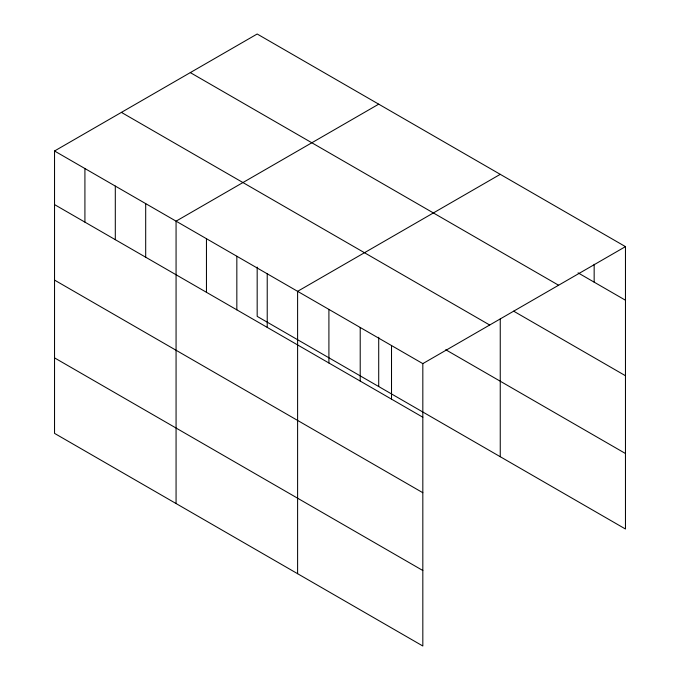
<?xml version="1.0" encoding="UTF-8"?>
<svg xmlns="http://www.w3.org/2000/svg" width="680" height="680" viewBox="0 0 680 680"><rect width="100%" height="100%" fill="white"/><g stroke="black" fill="none" stroke-linecap="round" stroke-linejoin="round"><path stroke-width="1.02" d="M54.536 150.994L422.824 363.622L422.824 646L54.536 433.373L54.536 150.994L257.176 34L625.464 246.627L625.464 529.006L257.176 316.378L257.176 267.096M378.709 104.167L176.069 221.161L176.069 503.54M500.25 174.335L297.602 291.329L297.602 573.707M422.824 363.622L625.464 246.627M578.06 272.858L625.464 300.228M190.306 72.607L558.594 285.234M513.663 311.176L625.464 375.725M121.406 112.387L489.693 325.014M445.74 349.741L625.464 453.509M54.536 204.595L422.824 417.223M54.536 280.092L422.824 492.719M54.536 357.875L422.824 570.503M594.159 264.282L594.159 282.149M500.25 318.988L500.25 456.713M391.519 345.55L391.519 399.151M378.709 337.263L378.709 386.546M360.213 327.479L360.213 381.072M328.907 309.4L328.907 363.001M267.223 273.785L267.223 327.386M236.835 256.25L236.835 309.842M206.456 238.705L206.456 292.298M145.69 203.618L145.69 257.219M115.302 186.082L115.302 239.675M84.915 168.538L84.915 222.13"/></g></svg>
